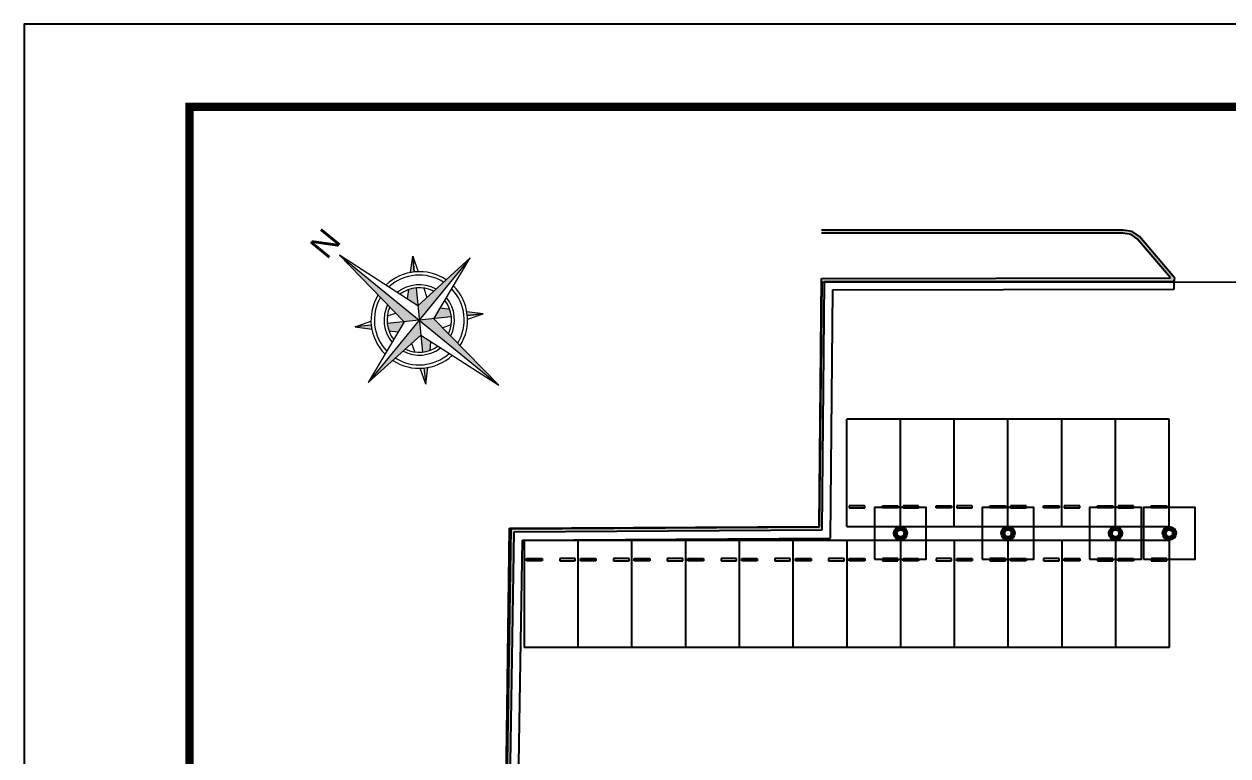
# Model space of a CAD drawing. Header units: millimetres. Extents: x 10297564 to 11610295, y -9287743 to -8409454.
# Drawn here: x 10381664 to 10439877, y -8875976 to -8840588 of the extents above; entities that cross this region are included whole.
import ezdxf

# ---------------------------------------------------------------- set-up
doc = ezdxf.new("R2010")
doc.units = ezdxf.units.MM
doc.header["$LTSCALE"] = 100
for name, color, linetype in [('BOX', 7, 'Continuous'), ('BOX_Def', 8, 'Continuous'), ('E-BACK', 8, 'Continuous')]:
    doc.layers.add(name, color=color, linetype=linetype)
doc.layers.add('TITLE', color=7, linetype='Continuous', lineweight=0)
doc.styles.get("Standard").update_dxf_attribs({"font": 'arial.ttf'})

# ---------------------------------------------------------------- blocks, each defined once
blk = doc.blocks.new('A$C78AD5414')
at = {"layer": 'BOX', "const_width": 2}
blk.add_lwpolyline([(40, 20), (40, 574), (811, 574), (811, 20)], close=True, dxfattribs=at)
at = {"layer": 'BOX_Def'}
blk.add_lwpolyline([(0, 0), (841, 0), (841, 594), (0, 594)], close=True, dxfattribs=at)
blk = doc.blocks.new('ANCHOR_BOLT-PLAN-M24')
at = {"layer": 'E-BACK'}
for p, q in [((-26, 0), (26, 0)), ((-20, -4), (-18, 3)), ((0, 21), (-18, 10)), ((-18, 10), (-18, -10)), ((-13, 16), (-15, 12)), ((-13, 16), (-6, 17)), ((0, 26), (0, -26)), ((18, 10), (0, 21)), ((7, 20), (3, 19)), ((7, 20), (12, 14)), ((18, -10), (18, 10)), ((20, 4), (18, 7)), ((20, 4), (18, -3)), ((-20, -4), (-18, -7)), ((-18, -10), (0, -21)), ((-7, -20), (-12, -14)), ((-7, -20), (-3, -19)), ((0, -21), (18, -10)), ((13, -16), (6, -17)), ((13, -16), (15, -12))]:
    blk.add_line(p, q, dxfattribs=at)
for radius in [22, 12]:
    blk.add_circle((0, 0), radius, dxfattribs=at)
blk = doc.blocks.new('Arrow_Circle')
blk.add_circle((0, 0), 1)
blk = doc.blocks.new('ns')
h = blk.add_hatch(color=252)
h.dxf.hatch_style = 1
h.paths.add_polyline_path([(-129, 129), (0, 0), (0, 1244)])
h.paths.add_polyline_path([(-445, 377, -0.0207), (-413, 413), (-550, 550)])
h.paths.add_polyline_path([(-271, 108), (-129, 129), (-276, 276, 0.060161), (-333, 202)])
h.paths.add_polyline_path([(-974, 0), (-129, -129), (0, 0)])
h.paths.add_polyline_path([(974, 0), (125, 125), (0, 0)])
h.paths.add_polyline_path([(0, -1244), (125, -125), (0, 0)])
h.paths.add_polyline_path([(-274, -274, 0.060454), (-200, -331), (-112, -275), (-129, -129)])
h.paths.add_polyline_path([(-378, -441, -0.020641), (-413, -408), (-550, -550)])
h.paths.add_polyline_path([(276, -276, 0.059807), (334, -203), (272, -104), (125, -125)])
h.paths.add_polyline_path([(550, -550), (443, -381, -0.018915), (413, -413)])
h.paths.add_polyline_path([(278, 278, 0.059464), (205, 335), (109, 275), (125, 125)])
h.paths.add_polyline_path([(380, 447, -0.018981), (413, 417), (550, 550)])
at = {"lineweight": 0}
for points in [[(974, 0), (125, 125), (0, 1244), (-129, 129), (-974, 0), (-129, -129), (0, -1244), (125, -125)], [(550, 550), (413, 417)], [(550, -550), (413, -413)]]:
    blk.add_lwpolyline(points, close=True, dxfattribs=at)
for points in [[(0, 1244), (0, -1244)], [(-413, 413), (-550, 550), (-378, 446)], [(-550, 550), (-445, 377)], [(380, 447), (550, 550), (445, 383)], [(-203, 334), (-113, 275)], [(205, 335), (108, 275)], [(-333, 202), (-271, 108)], [(275, -275), (-276, 276)], [(278, 278), (-274, -274)], [(335, 205), (269, 104)], [(974, 0), (-974, 0)], [(-332, -199), (-274, -107)], [(334, -203), (272, -104)], [(-200, -331), (-113, -275)], [(202, -333), (108, -275)], [(-550, -550), (-444, -375)], [(-413, -408), (-550, -550), (-378, -441)], [(380, -443), (550, -550), (443, -381)]]:
    blk.add_lwpolyline(points, dxfattribs=at)
for radius, start, end in [(584, 97.7999, 174.2725), (543, 98.9028, 173.1682), (584, 5.4454, 82.9195), (543, 6.5027, 81.8922), (426, 103.3322, 168.7326), (390, 105.2678, 166.7943), (426, 10.7442, 77.774), (390, 12.5947, 75.9793), (584, 186.1795, 262.1474), (543, 187.3203, 261.0403), (426, 191.9064, 256.5934), (390, 193.9132, 254.6499), (584, 277.1311, 354.1034), (543, 278.1625, 353.01), (426, 282.2972, 348.6196), (390, 284.0994, 346.7018)]:
    blk.add_arc((2, 2), radius, start, end, dxfattribs=at)
at = {"insert": (0, 1469), "char_height": 292, "attachment_point": 5}
blk.add_mtext('N', dxfattribs=at)

msp = doc.modelspace()

# ---------------------------------------------------------------- hatches: boundary and pattern name
at = {"layer": 'E-BACK'}
h = msp.add_hatch(color=256, dxfattribs=at)
h.dxf.hatch_style = 1
h.paths.add_polyline_path([(10406446.4, -8914915.4), (10406422.7, -8914767.2), (10406757.2, -8914713.8), (10407079.5, -8914525.6), (10408747.2, -8912633.4), (10404446.8, -8912581.9), (10405222.7, -8864993.6), (10420115, -8864893.1), (10420226.6, -8852885.7), (10437100.5, -8852863.4), (10435492.5, -8850974.4), (10435193.5, -8850767.3), (10434796.7, -8850696.4), (10420225.3, -8850705.6), (10420225.2, -8850555.6), (10434810, -8850546.3), (10435252, -8850625.4), (10435594, -8850862.2), (10437307.2, -8852874.8), (10437279.6, -8853013.1), (10420375.2, -8853035.5), (10420263.6, -8865042.1), (10405370.2, -8865142.6), (10404599.3, -8912433.7), (10408928.4, -8912485.5), (10408918.6, -8912665.7), (10407176.1, -8914643), (10406808.6, -8914857.5)])

# ---------------------------------------------------------------- linework, layer by layer
for p, q in [((10434810, -8850546.3), (10420223.7, -8850555.6)), ((10434796.7, -8850696.4), (10420225.3, -8850705.6)), ((10435193.5, -8850767.3), (10434796.7, -8850696.4)), ((10435252, -8850625.4), (10434810, -8850546.3)), ((10435594, -8850862.2), (10435252, -8850625.4)), ((10435492.5, -8850974.4), (10435193.5, -8850767.3)), ((10437100.5, -8852863.4), (10435492.5, -8850974.4)), ((10437307.2, -8852874.8), (10435594, -8850862.2)), ((10420115, -8864893.1), (10420226.6, -8852885.7)), ((10420131.9, -8864884.6), (10420250.9, -8853053.5)), ((10420226.6, -8852885.7), (10437100.5, -8852863.4)), ((10420250.9, -8853053.5), (10468580.8, -8853072.4)), ((10420263.6, -8865042.1), (10420375.2, -8853035.5)), ((10420375.2, -8853035.5), (10437279.6, -8853013.1)), ((10437279.6, -8853013.1), (10437307.2, -8852874.8)), ((10437280.1, -8853413.1), (10437279.6, -8853013.1)), ((10420659.9, -8865439.5), (10420771.6, -8853435)), ((10420771.6, -8853435), (10437280.1, -8853413.1)), ((10404446.8, -8912581.9), (10405222.7, -8864993.6)), ((10404512.7, -8912367.8), (10405136.3, -8864957.5)), ((10404599.3, -8912433.7), (10405370.2, -8865142.6)), ((10405136.3, -8864957.5), (10420131.9, -8864884.6)), ((10405222.7, -8864993.6), (10420115, -8864893.1)), ((10405370.2, -8865142.6), (10420263.6, -8865042.1)), ((10405005.8, -8912038.5), (10405763.8, -8865540)), ((10405763.8, -8865540), (10420659.9, -8865439.5))]:
    msp.add_line(p, q, dxfattribs=at)
at = {"layer": 'E-BACK', "linetype": 'ByBlock', "ltscale": 1.8}
for p, q in [((10424041.6, -8859687.1), (10421441.6, -8859687.1)), ((10421441.6, -8864887.1), (10421441.6, -8859687.1)), ((10426641.6, -8859687.1), (10424041.6, -8859687.1)), ((10424041.6, -8864887.1), (10424041.6, -8859687.1)), ((10424041.6, -8864887.1), (10424041.6, -8859687.1)), ((10429241.6, -8859687.1), (10426641.6, -8859687.1)), ((10426641.6, -8864887.1), (10426641.6, -8859687.1)), ((10426641.6, -8864887.1), (10426641.6, -8859687.1)), ((10431841.6, -8859687.1), (10429241.6, -8859687.1)), ((10429241.6, -8864887.1), (10429241.6, -8859687.1)), ((10429241.6, -8864887.1), (10429241.6, -8859687.1)), ((10434441.6, -8859687.1), (10431841.6, -8859687.1)), ((10431841.6, -8864887.1), (10431841.6, -8859687.1)), ((10431841.6, -8864887.1), (10431841.6, -8859687.1)), ((10437041.6, -8859687.1), (10434441.6, -8859687.1)), ((10434441.6, -8864887.1), (10434441.6, -8859687.1)), ((10434441.6, -8864887.1), (10434441.6, -8859687.1)), ((10437041.6, -8864887.1), (10437041.6, -8859687.1)), ((10422316.6, -8863887.1), (10421566.6, -8863887.1)), ((10421566.6, -8863887.1), (10421566.6, -8863987.1)), ((10421566.6, -8863987.1), (10422316.6, -8863987.1)), ((10422316.6, -8863987.1), (10422316.6, -8863887.1)), ((10423166.6, -8863887.1), (10423916.6, -8863887.1)), ((10423166.6, -8863987.1), (10423166.6, -8863887.1)), ((10423916.6, -8863987.1), (10423166.6, -8863987.1)), ((10423916.6, -8863887.1), (10423916.6, -8863987.1)), ((10424916.6, -8863887.1), (10424166.6, -8863887.1)), ((10424166.6, -8863887.1), (10424166.6, -8863987.1)), ((10424166.6, -8863987.1), (10424916.6, -8863987.1)), ((10424916.6, -8863987.1), (10424916.6, -8863887.1)), ((10425766.6, -8863887.1), (10426516.6, -8863887.1)), ((10425766.6, -8863987.1), (10425766.6, -8863887.1)), ((10426516.6, -8863987.1), (10425766.6, -8863987.1)), ((10426516.6, -8863887.1), (10426516.6, -8863987.1)), ((10427516.6, -8863887.1), (10426766.6, -8863887.1)), ((10426766.6, -8863887.1), (10426766.6, -8863987.1)), ((10426766.6, -8863987.1), (10427516.6, -8863987.1)), ((10427516.6, -8863987.1), (10427516.6, -8863887.1)), ((10428366.6, -8863887.1), (10429116.6, -8863887.1)), ((10428366.6, -8863987.1), (10428366.6, -8863887.1)), ((10429116.6, -8863987.1), (10428366.6, -8863987.1)), ((10429116.6, -8863887.1), (10429116.6, -8863987.1)), ((10430116.6, -8863887.1), (10429366.6, -8863887.1)), ((10429366.6, -8863887.1), (10429366.6, -8863987.1)), ((10429366.6, -8863987.1), (10430116.6, -8863987.1)), ((10430116.6, -8863987.1), (10430116.6, -8863887.1)), ((10430966.6, -8863887.1), (10431716.6, -8863887.1)), ((10430966.6, -8863987.1), (10430966.6, -8863887.1)), ((10431716.6, -8863987.1), (10430966.6, -8863987.1)), ((10431716.6, -8863887.1), (10431716.6, -8863987.1)), ((10432716.6, -8863887.1), (10431966.6, -8863887.1)), ((10431966.6, -8863887.1), (10431966.6, -8863987.1)), ((10431966.6, -8863987.1), (10432716.6, -8863987.1)), ((10432716.6, -8863987.1), (10432716.6, -8863887.1)), ((10433566.6, -8863887.1), (10434316.6, -8863887.1)), ((10433566.6, -8863987.1), (10433566.6, -8863887.1)), ((10434316.6, -8863987.1), (10433566.6, -8863987.1)), ((10434316.6, -8863887.1), (10434316.6, -8863987.1)), ((10435316.6, -8863887.1), (10434566.6, -8863887.1)), ((10434566.6, -8863887.1), (10434566.6, -8863987.1)), ((10434566.6, -8863987.1), (10435316.6, -8863987.1)), ((10435316.6, -8863987.1), (10435316.6, -8863887.1)), ((10436166.6, -8863887.1), (10436916.6, -8863887.1)), ((10436166.6, -8863987.1), (10436166.6, -8863887.1)), ((10436916.6, -8863987.1), (10436166.6, -8863987.1)), ((10436916.6, -8863887.1), (10436916.6, -8863987.1)), ((10421441.6, -8864887.1), (10424041.6, -8864887.1)), ((10424041.6, -8864887.1), (10426641.6, -8864887.1)), ((10426641.6, -8864887.1), (10429241.6, -8864887.1)), ((10429241.6, -8864887.1), (10431841.6, -8864887.1)), ((10431841.6, -8864887.1), (10434441.6, -8864887.1)), ((10434441.6, -8864887.1), (10437041.6, -8864887.1)), ((10405841.6, -8865537.1), (10408441.6, -8865537.1)), ((10405841.6, -8865537.1), (10405841.6, -8870737.1)), ((10408441.6, -8865537.1), (10411041.6, -8865537.1)), ((10408441.6, -8865537.1), (10408441.6, -8870737.1)), ((10408441.6, -8865537.1), (10408441.6, -8870737.1)), ((10411041.6, -8865537.1), (10413641.6, -8865537.1)), ((10411041.6, -8865537.1), (10411041.6, -8870737.1)), ((10411041.6, -8865537.1), (10411041.6, -8870737.1)), ((10413641.6, -8865537.1), (10416241.6, -8865537.1)), ((10413641.6, -8865537.1), (10413641.6, -8870737.1)), ((10413641.6, -8865537.1), (10413641.6, -8870737.1)), ((10416241.6, -8865537.1), (10418841.6, -8865537.1)), ((10416241.6, -8865537.1), (10416241.6, -8870737.1)), ((10416241.6, -8865537.1), (10416241.6, -8870737.1)), ((10418841.6, -8865537.1), (10421441.6, -8865537.1)), ((10418841.6, -8865537.1), (10418841.6, -8870737.1)), ((10418841.6, -8865537.1), (10418841.6, -8870737.1)), ((10421441.6, -8865537.1), (10424041.6, -8865537.1)), ((10421441.6, -8865537.1), (10421441.6, -8870737.1)), ((10421441.6, -8865537.1), (10421441.6, -8870737.1)), ((10424041.6, -8865537.1), (10426641.6, -8865537.1)), ((10424041.6, -8865537.1), (10424041.6, -8870737.1)), ((10424041.6, -8865537.1), (10424041.6, -8870737.1)), ((10426641.6, -8865537.1), (10429241.6, -8865537.1)), ((10426641.6, -8865537.1), (10426641.6, -8870737.1)), ((10426641.6, -8865537.1), (10426641.6, -8870737.1)), ((10429241.6, -8865537.1), (10431841.6, -8865537.1)), ((10429241.6, -8865537.1), (10429241.6, -8870737.1)), ((10429241.6, -8865537.1), (10429241.6, -8870737.1)), ((10431841.6, -8865537.1), (10434441.6, -8865537.1)), ((10431841.6, -8865537.1), (10431841.6, -8870737.1)), ((10431841.6, -8865537.1), (10431841.6, -8870737.1)), ((10434441.6, -8865537.1), (10437041.6, -8865537.1)), ((10434441.6, -8865537.1), (10434441.6, -8870737.1)), ((10434441.6, -8865537.1), (10434441.6, -8870737.1)), ((10437041.6, -8865537.1), (10437041.6, -8870737.1)), ((10405966.6, -8866537.1), (10405966.6, -8866437.1)), ((10405966.6, -8866437.1), (10406716.6, -8866437.1)), ((10406716.6, -8866437.1), (10406716.6, -8866537.1)), ((10408316.6, -8866437.1), (10407566.6, -8866437.1)), ((10407566.6, -8866437.1), (10407566.6, -8866537.1)), ((10408316.6, -8866537.1), (10408316.6, -8866437.1)), ((10408566.6, -8866537.1), (10408566.6, -8866437.1)), ((10408566.6, -8866437.1), (10409316.6, -8866437.1)), ((10409316.6, -8866437.1), (10409316.6, -8866537.1)), ((10410916.6, -8866437.1), (10410166.6, -8866437.1)), ((10410166.6, -8866437.1), (10410166.6, -8866537.1)), ((10410916.6, -8866537.1), (10410916.6, -8866437.1)), ((10411166.6, -8866537.1), (10411166.6, -8866437.1)), ((10411166.6, -8866437.1), (10411916.6, -8866437.1)), ((10411916.6, -8866437.1), (10411916.6, -8866537.1)), ((10413516.6, -8866437.1), (10412766.6, -8866437.1)), ((10412766.6, -8866437.1), (10412766.6, -8866537.1)), ((10413516.6, -8866537.1), (10413516.6, -8866437.1)), ((10413766.6, -8866537.1), (10413766.6, -8866437.1)), ((10413766.6, -8866437.1), (10414516.6, -8866437.1)), ((10414516.6, -8866437.1), (10414516.6, -8866537.1)), ((10416116.6, -8866437.1), (10415366.6, -8866437.1)), ((10415366.6, -8866437.1), (10415366.6, -8866537.1)), ((10416116.6, -8866537.1), (10416116.6, -8866437.1)), ((10416366.6, -8866537.1), (10416366.6, -8866437.1)), ((10416366.6, -8866437.1), (10417116.6, -8866437.1)), ((10417116.6, -8866437.1), (10417116.6, -8866537.1)), ((10418716.6, -8866437.1), (10417966.6, -8866437.1)), ((10417966.6, -8866437.1), (10417966.6, -8866537.1)), ((10418716.6, -8866537.1), (10418716.6, -8866437.1)), ((10418966.6, -8866537.1), (10418966.6, -8866437.1)), ((10418966.6, -8866437.1), (10419716.6, -8866437.1)), ((10419716.6, -8866437.1), (10419716.6, -8866537.1)), ((10421316.6, -8866437.1), (10420566.6, -8866437.1)), ((10420566.6, -8866437.1), (10420566.6, -8866537.1)), ((10421316.6, -8866537.1), (10421316.6, -8866437.1)), ((10421566.6, -8866537.1), (10421566.6, -8866437.1)), ((10421566.6, -8866437.1), (10422316.6, -8866437.1)), ((10422316.6, -8866437.1), (10422316.6, -8866537.1)), ((10423916.6, -8866437.1), (10423166.6, -8866437.1)), ((10423166.6, -8866437.1), (10423166.6, -8866537.1)), ((10423916.6, -8866537.1), (10423916.6, -8866437.1)), ((10424166.6, -8866537.1), (10424166.6, -8866437.1)), ((10424166.6, -8866437.1), (10424916.6, -8866437.1)), ((10424916.6, -8866437.1), (10424916.6, -8866537.1)), ((10426516.6, -8866437.1), (10425766.6, -8866437.1)), ((10425766.6, -8866437.1), (10425766.6, -8866537.1)), ((10426516.6, -8866537.1), (10426516.6, -8866437.1)), ((10426766.6, -8866537.1), (10426766.6, -8866437.1)), ((10426766.6, -8866437.1), (10427516.6, -8866437.1)), ((10427516.6, -8866437.1), (10427516.6, -8866537.1)), ((10429116.6, -8866437.1), (10428366.6, -8866437.1)), ((10428366.6, -8866437.1), (10428366.6, -8866537.1)), ((10429116.6, -8866537.1), (10429116.6, -8866437.1)), ((10429366.6, -8866537.1), (10429366.6, -8866437.1)), ((10429366.6, -8866437.1), (10430116.6, -8866437.1)), ((10430116.6, -8866437.1), (10430116.6, -8866537.1)), ((10431716.6, -8866437.1), (10430966.6, -8866437.1)), ((10430966.6, -8866437.1), (10430966.6, -8866537.1)), ((10431716.6, -8866537.1), (10431716.6, -8866437.1)), ((10431966.6, -8866537.1), (10431966.6, -8866437.1)), ((10431966.6, -8866437.1), (10432716.6, -8866437.1)), ((10432716.6, -8866437.1), (10432716.6, -8866537.1)), ((10434316.6, -8866437.1), (10433566.6, -8866437.1)), ((10433566.6, -8866437.1), (10433566.6, -8866537.1)), ((10434316.6, -8866537.1), (10434316.6, -8866437.1)), ((10434566.6, -8866537.1), (10434566.6, -8866437.1)), ((10434566.6, -8866437.1), (10435316.6, -8866437.1)), ((10435316.6, -8866437.1), (10435316.6, -8866537.1)), ((10436916.6, -8866437.1), (10436166.6, -8866437.1)), ((10436166.6, -8866437.1), (10436166.6, -8866537.1)), ((10436916.6, -8866537.1), (10436916.6, -8866437.1)), ((10406716.6, -8866537.1), (10405966.6, -8866537.1)), ((10407566.6, -8866537.1), (10408316.6, -8866537.1)), ((10409316.6, -8866537.1), (10408566.6, -8866537.1)), ((10410166.6, -8866537.1), (10410916.6, -8866537.1)), ((10411916.6, -8866537.1), (10411166.6, -8866537.1)), ((10412766.6, -8866537.1), (10413516.6, -8866537.1)), ((10414516.6, -8866537.1), (10413766.6, -8866537.1)), ((10415366.6, -8866537.1), (10416116.6, -8866537.1)), ((10417116.6, -8866537.1), (10416366.6, -8866537.1)), ((10417966.6, -8866537.1), (10418716.6, -8866537.1)), ((10419716.6, -8866537.1), (10418966.6, -8866537.1)), ((10420566.6, -8866537.1), (10421316.6, -8866537.1)), ((10422316.6, -8866537.1), (10421566.6, -8866537.1)), ((10423166.6, -8866537.1), (10423916.6, -8866537.1)), ((10424916.6, -8866537.1), (10424166.6, -8866537.1)), ((10425766.6, -8866537.1), (10426516.6, -8866537.1)), ((10427516.6, -8866537.1), (10426766.6, -8866537.1)), ((10428366.6, -8866537.1), (10429116.6, -8866537.1)), ((10430116.6, -8866537.1), (10429366.6, -8866537.1)), ((10430966.6, -8866537.1), (10431716.6, -8866537.1)), ((10432716.6, -8866537.1), (10431966.6, -8866537.1)), ((10433566.6, -8866537.1), (10434316.6, -8866537.1)), ((10435316.6, -8866537.1), (10434566.6, -8866537.1)), ((10436166.6, -8866537.1), (10436916.6, -8866537.1)), ((10408441.6, -8870737.1), (10405841.6, -8870737.1)), ((10411041.6, -8870737.1), (10408441.6, -8870737.1)), ((10413641.6, -8870737.1), (10411041.6, -8870737.1)), ((10416241.6, -8870737.1), (10413641.6, -8870737.1)), ((10418841.6, -8870737.1), (10416241.6, -8870737.1)), ((10421441.6, -8870737.1), (10418841.6, -8870737.1)), ((10424041.6, -8870737.1), (10421441.6, -8870737.1)), ((10426641.6, -8870737.1), (10424041.6, -8870737.1)), ((10429241.6, -8870737.1), (10426641.6, -8870737.1)), ((10431841.6, -8870737.1), (10429241.6, -8870737.1)), ((10434441.6, -8870737.1), (10431841.6, -8870737.1)), ((10437041.6, -8870737.1), (10434441.6, -8870737.1))]:
    msp.add_line(p, q, dxfattribs=at)
at = {"layer": 'E-BACK'}
for points in [[(10422791.6, -8866462.1), (10425291.6, -8866462.1), (10425291.6, -8863962.1), (10422791.6, -8863962.1)], [(10427991.6, -8866462.1), (10430491.6, -8866462.1), (10430491.6, -8863962.1), (10427991.6, -8863962.1)], [(10433191.6, -8866462.1), (10435691.6, -8866462.1), (10435691.6, -8863962.1), (10433191.6, -8863962.1)], [(10435791.6, -8866462.1), (10438291.6, -8866462.1), (10438291.6, -8863962.1), (10435791.6, -8863962.1)]]:
    msp.add_lwpolyline(points, close=True, dxfattribs=at)
for points in [[(10423863.8, -8865206.1), (10423863.8, -8865218.1), (10423726.6, -8865218.1), (10423726.6, -8865206.1), (10423863.8, -8865206.1)], [(10423890.6, -8865118), (10423884.6, -8865128.4), (10423765.8, -8865059.8), (10423771.8, -8865049.4), (10423890.6, -8865118)], [(10423957.9, -8865055.1), (10423947.5, -8865061.1), (10423878.9, -8864942.3), (10423889.3, -8864936.3), (10423957.9, -8865055.1)], [(10424047.6, -8865034.3), (10424035.6, -8865034.3), (10424035.6, -8864897.1), (10424047.6, -8864897.1), (10424047.6, -8865034.3)], [(10424135.7, -8865061.1), (10424125.3, -8865055.1), (10424193.9, -8864936.3), (10424204.3, -8864942.3), (10424135.7, -8865061.1)], [(10424198.5, -8865128.4), (10424192.5, -8865118), (10424311.4, -8865049.4), (10424317.4, -8865059.8), (10424198.5, -8865128.4)], [(10424219.4, -8865218.1), (10424219.4, -8865206.1), (10424356.6, -8865206.1), (10424356.6, -8865218.1), (10424219.4, -8865218.1)], [(10429063.8, -8865206.1), (10429063.8, -8865218.1), (10428926.6, -8865218.1), (10428926.6, -8865206.1), (10429063.8, -8865206.1)], [(10429090.6, -8865118), (10429084.6, -8865128.4), (10428965.8, -8865059.8), (10428971.8, -8865049.4), (10429090.6, -8865118)], [(10429157.9, -8865055.1), (10429147.5, -8865061.1), (10429078.9, -8864942.3), (10429089.3, -8864936.3), (10429157.9, -8865055.1)], [(10429247.6, -8865034.3), (10429235.6, -8865034.3), (10429235.6, -8864897.1), (10429247.6, -8864897.1), (10429247.6, -8865034.3)], [(10429335.7, -8865061.1), (10429325.3, -8865055.1), (10429393.9, -8864936.3), (10429404.3, -8864942.3), (10429335.7, -8865061.1)], [(10429398.5, -8865128.4), (10429392.5, -8865118), (10429511.4, -8865049.4), (10429517.4, -8865059.8), (10429398.5, -8865128.4)], [(10429419.4, -8865218.1), (10429419.4, -8865206.1), (10429556.6, -8865206.1), (10429556.6, -8865218.1), (10429419.4, -8865218.1)], [(10434263.8, -8865206.1), (10434263.8, -8865218.1), (10434126.6, -8865218.1), (10434126.6, -8865206.1), (10434263.8, -8865206.1)], [(10434290.6, -8865118), (10434284.6, -8865128.4), (10434165.8, -8865059.8), (10434171.8, -8865049.4), (10434290.6, -8865118)], [(10434357.9, -8865055.1), (10434347.5, -8865061.1), (10434278.9, -8864942.3), (10434289.3, -8864936.3), (10434357.9, -8865055.1)], [(10434447.6, -8865034.3), (10434435.6, -8865034.3), (10434435.6, -8864897.1), (10434447.6, -8864897.1), (10434447.6, -8865034.3)], [(10434535.7, -8865061.1), (10434525.3, -8865055.1), (10434593.9, -8864936.3), (10434604.3, -8864942.3), (10434535.7, -8865061.1)], [(10434598.5, -8865128.4), (10434592.5, -8865118), (10434711.4, -8865049.4), (10434717.4, -8865059.8), (10434598.5, -8865128.4)], [(10434619.4, -8865218.1), (10434619.4, -8865206.1), (10434756.6, -8865206.1), (10434756.6, -8865218.1), (10434619.4, -8865218.1)], [(10436863.8, -8865206.1), (10436863.8, -8865218.1), (10436726.6, -8865218.1), (10436726.6, -8865206.1), (10436863.8, -8865206.1)], [(10436890.6, -8865118), (10436884.6, -8865128.4), (10436765.8, -8865059.8), (10436771.8, -8865049.4), (10436890.6, -8865118)], [(10436957.9, -8865055.1), (10436947.5, -8865061.1), (10436878.9, -8864942.3), (10436889.3, -8864936.3), (10436957.9, -8865055.1)], [(10437047.6, -8865034.3), (10437035.6, -8865034.3), (10437035.6, -8864897.1), (10437047.6, -8864897.1), (10437047.6, -8865034.3)], [(10437135.7, -8865061.1), (10437125.3, -8865055.1), (10437193.9, -8864936.3), (10437204.3, -8864942.3), (10437135.7, -8865061.1)], [(10437198.5, -8865128.4), (10437192.5, -8865118), (10437311.4, -8865049.4), (10437317.4, -8865059.8), (10437198.5, -8865128.4)], [(10437219.4, -8865218.1), (10437219.4, -8865206.1), (10437356.6, -8865206.1), (10437356.6, -8865218.1), (10437219.4, -8865218.1)], [(10423884.6, -8865295.8), (10423890.6, -8865306.2), (10423771.8, -8865374.8), (10423765.8, -8865364.4), (10423884.6, -8865295.8)], [(10423947.5, -8865363.1), (10423957.9, -8865369.1), (10423889.3, -8865487.9), (10423878.9, -8865481.9), (10423947.5, -8865363.1)], [(10424035.6, -8865389.9), (10424047.6, -8865389.9), (10424047.6, -8865527.1), (10424035.6, -8865527.1), (10424035.6, -8865389.9)], [(10424125.3, -8865369.1), (10424135.7, -8865363.1), (10424204.3, -8865481.9), (10424193.9, -8865487.9), (10424125.3, -8865369.1)], [(10424192.5, -8865306.2), (10424198.5, -8865295.8), (10424317.4, -8865364.4), (10424311.4, -8865374.8), (10424192.5, -8865306.2)], [(10429084.6, -8865295.8), (10429090.6, -8865306.2), (10428971.8, -8865374.8), (10428965.8, -8865364.4), (10429084.6, -8865295.8)], [(10429147.5, -8865363.1), (10429157.9, -8865369.1), (10429089.3, -8865487.9), (10429078.9, -8865481.9), (10429147.5, -8865363.1)], [(10429235.6, -8865389.9), (10429247.6, -8865389.9), (10429247.6, -8865527.1), (10429235.6, -8865527.1), (10429235.6, -8865389.9)], [(10429325.3, -8865369.1), (10429335.7, -8865363.1), (10429404.3, -8865481.9), (10429393.9, -8865487.9), (10429325.3, -8865369.1)], [(10429392.5, -8865306.2), (10429398.5, -8865295.8), (10429517.4, -8865364.4), (10429511.4, -8865374.8), (10429392.5, -8865306.2)], [(10434284.6, -8865295.8), (10434290.6, -8865306.2), (10434171.8, -8865374.8), (10434165.8, -8865364.4), (10434284.6, -8865295.8)], [(10434347.5, -8865363.1), (10434357.9, -8865369.1), (10434289.3, -8865487.9), (10434278.9, -8865481.9), (10434347.5, -8865363.1)], [(10434435.6, -8865389.9), (10434447.6, -8865389.9), (10434447.6, -8865527.1), (10434435.6, -8865527.1), (10434435.6, -8865389.9)], [(10434525.3, -8865369.1), (10434535.7, -8865363.1), (10434604.3, -8865481.9), (10434593.9, -8865487.9), (10434525.3, -8865369.1)], [(10434592.5, -8865306.2), (10434598.5, -8865295.8), (10434717.4, -8865364.4), (10434711.4, -8865374.8), (10434592.5, -8865306.2)], [(10436884.6, -8865295.8), (10436890.6, -8865306.2), (10436771.8, -8865374.8), (10436765.8, -8865364.4), (10436884.6, -8865295.8)], [(10436947.5, -8865363.1), (10436957.9, -8865369.1), (10436889.3, -8865487.9), (10436878.9, -8865481.9), (10436947.5, -8865363.1)], [(10437035.6, -8865389.9), (10437047.6, -8865389.9), (10437047.6, -8865527.1), (10437035.6, -8865527.1), (10437035.6, -8865389.9)], [(10437125.3, -8865369.1), (10437135.7, -8865363.1), (10437204.3, -8865481.9), (10437193.9, -8865487.9), (10437125.3, -8865369.1)], [(10437192.5, -8865306.2), (10437198.5, -8865295.8), (10437317.4, -8865364.4), (10437311.4, -8865374.8), (10437192.5, -8865306.2)]]:
    msp.add_lwpolyline(points, dxfattribs=at)
for centre, radius in [((10424041.6, -8865212.1), 325), ((10424041.6, -8865212.1), 177.8), ((10424041.6, -8865212.1), 169.8), ((10429241.6, -8865212.1), 325), ((10429241.6, -8865212.1), 177.8), ((10429241.6, -8865212.1), 169.8), ((10434441.6, -8865212.1), 325), ((10434441.6, -8865212.1), 177.8), ((10434441.6, -8865212.1), 169.8), ((10437041.6, -8865212.1), 325), ((10437041.6, -8865212.1), 177.8), ((10437041.6, -8865212.1), 169.8)]:
    msp.add_circle(centre, radius, dxfattribs=at)

# ---------------------------------------------------------------- block references
at = {"xscale": 4.000000000000008, "yscale": 4.000000000000008, "zscale": 4.000000000000008, "rotation": 50.77074029816983}
msp.add_blockref('ns', (10400774.7, -8854907.5), dxfattribs=at)
at = {"layer": 'E-BACK'}
for p in [(10423771.1, -8865139.6), (10423771.1, -8865284.6), (10423843.6, -8865014.1), (10423969.1, -8864941.6), (10424114, -8864941.6), (10424239.6, -8865014.1), (10424312, -8865139.6), (10424312, -8865284.6), (10428971.1, -8865139.6), (10428971.1, -8865284.6), (10429043.6, -8865014.1), (10429169.1, -8864941.6), (10429314, -8864941.6), (10429439.6, -8865014.1), (10429512, -8865139.6), (10429512, -8865284.6), (10434171.1, -8865139.6), (10434171.1, -8865284.6), (10434243.6, -8865014.1), (10434369.1, -8864941.6), (10434514, -8864941.6), (10434639.6, -8865014.1), (10434712, -8865139.6), (10434712, -8865284.6), (10436771.1, -8865139.6), (10436771.1, -8865284.6), (10436843.6, -8865014.1), (10436969.1, -8864941.6), (10437114, -8864941.6), (10437239.6, -8865014.1), (10437312, -8865139.6), (10437312, -8865284.6), (10423843.6, -8865410.1), (10423969.1, -8865482.5), (10424114, -8865482.5), (10424239.6, -8865410.1), (10429043.6, -8865410.1), (10429169.1, -8865482.5), (10429314, -8865482.5), (10429439.6, -8865410.1), (10434243.6, -8865410.1), (10434369.1, -8865482.5), (10434514, -8865482.5), (10434639.6, -8865410.1), (10436843.6, -8865410.1), (10436969.1, -8865482.5), (10437114, -8865482.5), (10437239.6, -8865410.1)]:
    msp.add_blockref('ANCHOR_BOLT-PLAN-M24', p, dxfattribs=at)
at = {"layer": 'E-BACK', "xscale": 6, "yscale": 6}
for p in [(10424114, -8865482.5), (10429314, -8865482.5), (10434514, -8865482.5), (10437114, -8865482.5)]:
    msp.add_blockref('Arrow_Circle', p, dxfattribs=at)
at = {"layer": 'TITLE', "color": 4, "xscale": 200, "yscale": 200, "zscale": 200}
msp.add_blockref('A$C78AD5414', (10381664, -8959387.5), dxfattribs=at)

doc.saveas('drawing.dxf')
